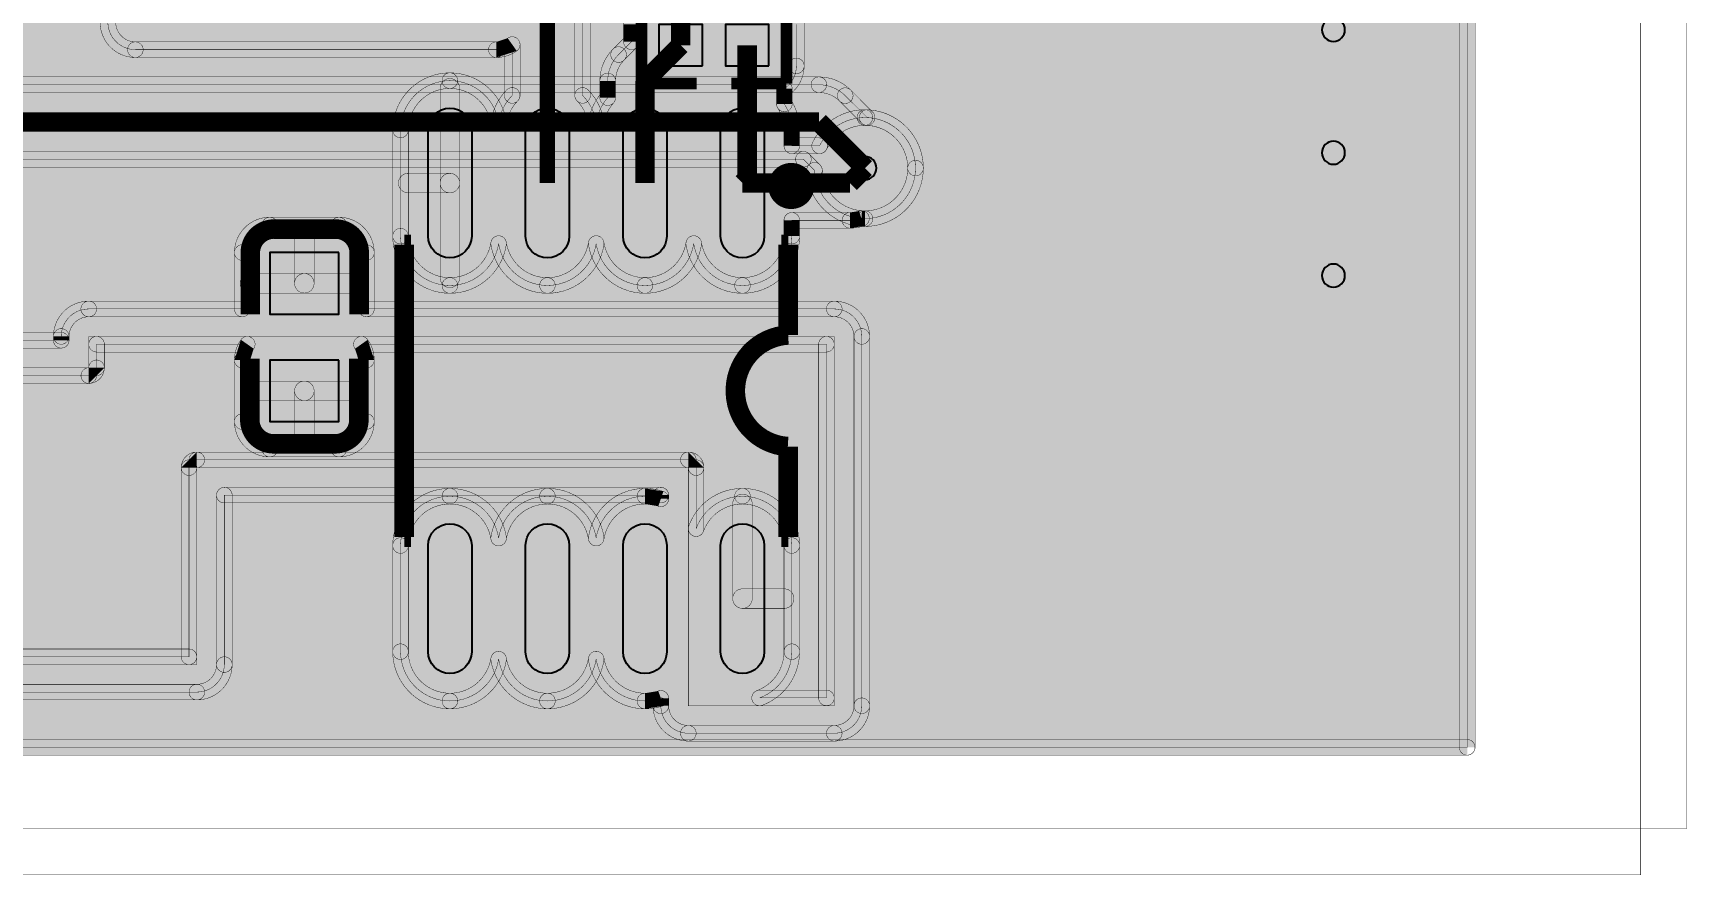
# Model space of a CAD drawing. Header units: millimetres. Extents: x -1.3 to 38.5, y -5.8 to 28.1.
# Drawn here: x 16.97 to 38.5, y -1.3 to 9.66 of the extents above; entities that cross this region are included whole.
import ezdxf

# ---------------------------------------------------------------- set-up
doc = ezdxf.new("R2010")
doc.units = ezdxf.units.MM
for name, color, linetype, true_color in [('Bottom Layer', 7, 'Continuous', 0x008400), ('Hole Layer', 7, 'Continuous', 0xc2c2c2), ('Top Layer', 7, 'Continuous', 0xff0000), ('Top Silkscreen Layer', 7, 'Continuous', 0x008484)]:
    doc.layers.add(name, color=color, linetype=linetype, true_color=true_color)

msp = doc.modelspace()

# ---------------------------------------------------------------- hatches: boundary and pattern name
at = {"layer": 'Bottom Layer'}
for points in [[(35.642, 25.642), (35.642, 0.358), (0.358, 0.358), (0.358, 25.642)], [(35.744, 0.358), (35.54, 0.358), (35.54, 25.642), (35.744, 25.642)], [(14.73, 8.884), (14.73, 9.087), (27.2, 9.087), (27.2, 8.884)], [(27.2, 9.087), (27.615, 8.915), (27.471, 8.771), (27.2, 8.884)], [(27.2, 8.884), (27.2, 9.087), (27.2, 9.087), (27.2, 8.884)], [(15.54, 5.523), (16.787, 6.77), (15.615, 8.015), (26.999, 8.015), (27.143, 7.871), (27.8, 7.242), (28.458, 7.9), (27.829, 8.558), (27.543, 8.843), (27.543, 8.843), (27.2, 8.985), (27.2, 8.985), (14.73, 8.985), (14.73, 8.985), (14.387, 8.843), (14.387, 8.843), (13.469, 7.925), (13, 8.017), (11.753, 6.77), (13, 5.523), (14.247, 6.77), (14.155, 7.239), (14.931, 8.015), (15.465, 8.015), (14.293, 6.77)], [(27.471, 8.771), (27.615, 8.915), (27.9, 8.629), (27.757, 8.486)], [(27.471, 8.771), (27.615, 8.915), (27.615, 8.915), (27.471, 8.771)], [(27.833, 8.659), (28.56, 7.9), (28.357, 7.9), (27.824, 8.456)], [(15.615, 7.913), (15.615, 8.116), (26.999, 8.116), (26.999, 7.913)], [(26.927, 7.943), (27.071, 8.087), (27.214, 7.943), (27.071, 7.8)], [(27.8, 7.14), (27.041, 7.867), (27.244, 7.876), (27.8, 7.343)], [(28.56, 7.9), (27.8, 7.14), (27.8, 7.343), (28.357, 7.9)], [(0.358, 0.257), (0.358, 0.46), (35.642, 0.46), (35.642, 0.257)]]:
    msp.add_hatch(color=256, dxfattribs=at).paths.add_polyline_path(points)
at = {"layer": 'Top Layer'}
for points in [[(35.642, 25.642), (35.642, 0.358), (0.358, 0.358), (0.358, 25.642), (24.873, 25.642), (24.847, 25.608), (23.17, 25.608), (22.812, 25.25), (22.812, 23.55), (23.17, 23.192), (24.282, 23.192), (24.282, 22.766), (24.198, 22.685), (23.372, 22.685), (23.085, 22.828), (22.295, 22.828), (22.145, 22.795), (21.995, 22.828), (21.205, 22.828), (20.847, 22.47), (20.847, 21.93), (21.205, 21.572), (21.995, 21.572), (22.145, 21.605), (22.295, 21.572), (23.085, 21.572), (23.372, 21.715), (24.198, 21.715), (24.292, 21.628), (24.205, 21.628), (23.847, 21.27), (23.847, 20.805), (19.843, 20.805), (19.5, 21.058), (19.5, 21.058), (19.028, 21.058), (19.028, 21.64), (18.67, 21.998), (18.13, 21.998), (17.772, 21.64), (17.772, 21.058), (17.103, 21.058), (17.103, 21.058), (16.745, 20.7), (16.745, 20.7), (16.745, 19.755), (16.033, 19.755), (16.041, 19.83), (16.041, 20.37), (15.683, 20.728), (15.117, 20.728), (14.967, 20.695), (14.817, 20.728), (14.252, 20.728), (13.893, 20.37), (13.893, 19.83), (14.049, 19.535), (14.049, 19.528), (14.015, 19.528), (13.729, 19.385), (8.618, 19.385), (8.618, 19.385), (8.275, 19.243), (8.275, 19.243), (8.007, 18.975), (8.007, 18.975), (7.865, 18.632), (7.865, 18.632), (7.865, 18.49), (7.717, 18.2), (7.717, 17.2), (8.075, 16.842), (8.625, 16.842), (8.825, 16.903), (9.025, 16.842), (9.575, 16.842), (9.642, 16.848), (9.542, 16.6), (9.542, 16.6), (9.542, 16.258), (8.8, 16.258), (8.8, 16.258), (8.442, 15.9), (8.442, 15.9), (8.442, 15.758), (8.075, 15.758), (8.075, 15.758), (7.717, 15.4), (7.717, 14.4), (7.865, 14.11), (7.865, 14.032), (7.826, 13.87), (7.826, 13.33), (8.184, 12.972), (8.442, 12.972), (8.442, 12.927), (8.375, 12.933), (6.965, 12.933), (6.965, 12.933), (6.607, 12.575), (6.607, 12.575), (6.607, 11.225), (6.607, 11.225), (6.965, 10.867), (8.375, 10.867), (8.375, 10.867), (8.442, 10.873), (8.442, 9.758), (7.5, 9.758), (7.5, 9.758), (7.142, 9.4), (7.142, 9.4), (7.142, 1.436), (7.142, 1.436), (7.5, 1.078), (7.5, 1.078), (19.1, 1.078), (19.1, 1.078), (19.458, 1.436), (19.458, 1.436), (19.458, 3.642), (25.142, 3.642), (25.142, 3.594), (24.935, 3.628), (24.3, 3.083), (23.665, 3.628), (23.03, 3.083), (22.395, 3.628), (21.753, 2.986), (21.753, 1.604), (22.395, 0.962), (23.03, 1.507), (23.665, 0.962), (24.3, 1.507), (24.935, 0.962), (25.142, 0.996), (25.142, 0.9), (25.142, 0.9), (25.5, 0.542), (25.5, 0.542), (27.4, 0.542), (27.4, 0.542), (27.758, 0.9), (27.758, 0.9), (27.758, 5.708), (27.758, 5.708), (27.4, 6.066), (27.4, 6.066), (21.308, 6.066), (21.308, 6.8), (20.95, 7.158), (20.05, 7.158), (19.692, 6.8), (19.692, 6.066), (17.693, 6.066), (17.693, 6.066), (17.335, 5.708), (17.335, 5.708), (17.335, 5.658), (16.105, 5.658), (16.787, 6.77), (15.54, 8.017), (14.293, 6.77), (14.975, 5.658), (14.2, 5.658), (14.2, 5.658), (13.842, 5.3), (13.842, 5.3), (13.842, 5.15), (13, 5.477), (11.753, 4.23), (12.557, 3.064), (10.903, 3.064), (11.707, 4.23), (11.025, 5.342), (11.8, 5.342), (11.8, 5.342), (12.158, 5.7), (12.158, 5.7), (12.158, 5.85), (13, 5.523), (14.247, 6.77), (13, 8.017), (12.158, 7.69), (12.158, 9.4), (12.158, 9.4), (11.8, 9.758), (11.258, 9.758), (11.258, 12.206), (11.6, 11.954), (11.6, 11.954), (13.187, 11.954), (13.142, 11.78), (13.142, 11.42), (13.5, 11.062), (14.144, 11.062), (14.5, 10.742), (14.5, 10.742), (16.8, 10.742), (16.8, 10.742), (17.158, 11.1), (17.158, 11.1), (17.158, 15.042), (19.442, 15.042), (19.442, 13.658), (18.3, 13.658), (18.3, 13.658), (17.942, 13.3), (17.942, 13.3), (17.942, 9.8), (17.942, 9.8), (18.3, 9.442), (23, 9.442), (23, 9.442), (23.207, 9.508), (23.207, 8.846), (23.03, 8.493), (22.395, 9.038), (21.753, 8.396), (21.753, 7.014), (22.395, 6.372), (23.03, 6.917), (23.665, 6.372), (24.3, 6.917), (24.935, 6.372), (25.57, 6.917), (26.205, 6.372), (26.847, 7.014), (26.847, 7.22), (27.605, 7.22), (27.605, 7.22), (27.754, 7.243), (27.8, 7.242), (28.458, 7.9), (27.8, 8.558), (27.209, 8.19), (26.847, 8.19), (26.847, 8.396), (26.751, 8.735), (26.751, 8.934), (26.907, 9.23), (26.907, 9.77), (26.688, 10.1), (26.907, 10.43), (26.907, 10.97), (26.549, 11.328), (25.983, 11.328), (25.833, 11.295), (25.683, 11.328), (25.117, 11.328), (24.759, 10.97), (24.759, 10.43), (24.915, 10.134), (24.915, 10.066), (24.759, 9.77), (24.759, 9.545), (24.592, 9.378), (24.592, 9.378), (24.45, 9.035), (24.45, 9.035), (24.45, 8.817), (24.3, 8.493), (24.123, 8.846), (24.123, 11.175), (24.29, 11.342), (28.4, 11.342), (28.4, 11.342), (28.724, 11.476), (28.724, 11.476), (29.024, 11.776), (29.024, 11.776), (29.074, 11.836), (29.1, 11.835), (29.3, 11.881), (29.5, 11.835), (29.7, 11.881), (29.9, 11.835), (30.1, 11.881), (30.3, 11.835), (30.5, 11.881), (30.7, 11.835), (30.9, 11.881), (31.1, 11.835), (31.3, 11.881), (31.5, 11.835), (31.958, 12.293), (31.958, 12.742), (32.407, 12.742), (32.865, 13.2), (32.819, 13.401), (32.865, 13.601), (32.819, 13.8), (32.865, 14), (32.819, 14.2), (32.865, 14.4), (32.865, 14.417), (33.4, 14.142), (34.058, 14.8), (33.4, 15.458), (33.39, 15.458), (33.324, 15.524), (33.324, 15.524), (33.291, 15.554), (33.291, 15.554), (33.558, 15.9), (33.558, 15.9), (33.558, 16.872), (34.24, 16.872), (34.598, 17.23), (34.598, 17.77), (34.598, 17.77), (34.24, 18.128), (33.558, 18.128), (33.558, 20.5), (33.558, 20.5), (33.2, 20.858), (33.2, 20.858), (27.956, 20.858), (27.956, 22.566), (28.6, 22.042), (29.073, 22.242), (29.94, 22.242), (29.94, 22.242), (30.264, 22.376), (30.264, 22.376), (31.174, 23.286), (31.64, 23.192), (32.848, 24.4), (31.64, 25.608), (30.432, 24.4), (30.526, 23.934), (29.75, 23.158), (29.073, 23.158), (29.035, 23.194), (29.1, 23.192), (30.308, 24.4), (29.1, 25.608), (27.956, 24.787), (27.956, 25.409), (27.956, 25.409), (27.87, 25.642)], [(35.744, 0.358), (35.54, 0.358), (35.54, 25.642), (35.744, 25.642)], [(24.225, 8.846), (24.022, 8.846), (24.022, 11.175), (24.225, 11.175)], [(18.3, 9.34), (17.84, 9.8), (18.044, 9.8), (18.3, 9.543)], [(24.657, 9.77), (24.861, 9.77), (24.861, 9.545), (24.657, 9.545)], [(27.008, 9.23), (26.805, 9.23), (26.805, 9.77), (27.008, 9.77)], [(18.3, 9.34), (18.3, 9.543), (23, 9.543), (23, 9.34)], [(23.266, 9.425), (23, 9.34), (23, 9.543), (23.148, 9.591)], [(23, 9.34), (23, 9.543), (23, 9.543), (23, 9.34)], [(23.105, 9.508), (23.309, 9.508), (23.309, 8.846), (23.105, 8.846)], [(24.664, 9.306), (24.52, 9.45), (24.687, 9.617), (24.831, 9.473)], [(26.428, 1.002), (26.847, 1.604), (26.847, 2.986), (26.205, 3.628), (25.602, 3.206), (25.602, 4), (25.5, 4.102), (25.5, 4.102), (19.1, 4.102), (19.1, 4.102), (18.998, 4), (18.998, 4), (18.998, 1.538), (7.602, 1.538), (7.602, 9.298), (9.575, 9.298), (9.572, 9.25), (9.572, 8.684), (9.93, 8.326), (10.47, 8.326), (10.828, 8.684), (10.828, 9.25), (10.825, 9.298), (11.698, 9.298), (11.698, 6.917), (10.46, 8.017), (9.213, 6.77), (9.674, 5.802), (9.006, 5.802), (9.006, 5.802), (8.904, 5.7), (8.904, 5.7), (8.904, 2.706), (8.904, 2.706), (9.006, 2.604), (9.006, 2.604), (14.2, 2.604), (14.302, 2.706), (14.302, 2.706), (14.302, 3.262), (14.651, 2.983), (14.651, 2.983), (16.429, 2.983), (16.429, 2.983), (16.787, 3.341), (16.787, 5.119), (16.778, 5.198), (17.693, 5.198), (17.693, 5.198), (17.794, 5.3), (17.794, 5.3), (17.794, 5.606), (19.757, 5.606), (19.692, 5.4), (19.692, 4.6), (20.05, 4.242), (20.95, 4.242), (21.308, 4.6), (21.308, 5.4), (21.243, 5.606), (27.298, 5.606), (27.298, 1.002)], [(24.348, 9.035), (24.52, 9.45), (24.664, 9.306), (24.552, 9.035)], [(24.664, 9.306), (24.52, 9.45), (24.52, 9.45), (24.664, 9.306)], [(21.651, 8.396), (22.395, 9.14), (22.395, 8.937), (21.854, 8.396)], [(22.395, 9.14), (23.13, 8.508), (22.93, 8.478), (22.395, 8.937)], [(27.008, 9.23), (26.808, 8.851), (26.693, 9.018), (26.805, 9.23)], [(22.522, 7.705), (22.268, 7.705), (22.268, 8.939), (22.522, 8.939)], [(22.93, 8.508), (23.134, 8.917), (23.279, 8.775), (23.13, 8.478)], [(24.196, 8.917), (24.401, 8.508), (24.2, 8.478), (24.051, 8.775)], [(24.2, 8.508), (24.373, 8.884), (24.527, 8.75), (24.401, 8.478)], [(24.348, 9.035), (24.552, 9.035), (24.552, 9.035), (24.348, 9.035)], [(24.348, 9.035), (24.552, 9.035), (24.552, 8.817), (24.348, 8.817)], [(26.852, 8.735), (26.649, 8.735), (26.649, 8.934), (26.852, 8.934)], [(26.837, 8.788), (26.949, 8.396), (26.746, 8.396), (26.665, 8.681)], [(27.118, 8.235), (27.8, 8.66), (27.8, 8.457), (27.301, 8.145)], [(27.8, 8.66), (28.56, 7.9), (28.357, 7.9), (27.8, 8.457)], [(21.651, 8.396), (21.854, 8.396), (21.854, 7.014), (21.651, 7.014)], [(26.949, 8.19), (26.746, 8.19), (26.746, 8.396), (26.949, 8.396)], [(26.847, 8.089), (26.847, 8.292), (27.209, 8.292), (27.209, 8.089)], [(21.852, 7.578), (21.852, 7.832), (22.395, 7.832), (22.395, 7.578)], [(28.56, 7.9), (27.8, 7.14), (27.8, 7.343), (28.357, 7.9)], [(22.268, 7.705), (22.522, 7.705), (22.522, 6.471), (22.268, 6.471)], [(27.786, 7.147), (27.605, 7.118), (27.605, 7.322), (27.723, 7.34)], [(27.8, 7.14), (27.747, 7.142), (27.761, 7.345), (27.8, 7.343)], [(19.59, 6.8), (20.05, 7.26), (20.05, 7.057), (19.794, 6.8)], [(20.05, 7.057), (20.05, 7.26), (20.95, 7.26), (20.95, 7.057)], [(20.95, 7.26), (21.41, 6.8), (21.207, 6.8), (20.95, 7.057)], [(26.949, 7.014), (26.746, 7.014), (26.746, 7.22), (26.949, 7.22)], [(26.847, 7.118), (26.847, 7.322), (27.605, 7.322), (27.605, 7.118)], [(27.605, 7.118), (27.605, 7.322), (27.605, 7.322), (27.605, 7.118)], [(20.627, 6.4), (20.373, 6.4), (20.373, 7.059), (20.627, 7.059)], [(22.395, 6.27), (21.651, 7.014), (21.854, 7.014), (22.395, 6.473)], [(23.13, 6.902), (22.395, 6.27), (22.395, 6.473), (22.93, 6.933)], [(23.665, 6.27), (22.93, 6.902), (23.13, 6.933), (23.665, 6.473)], [(24.401, 6.902), (23.665, 6.27), (23.665, 6.473), (24.2, 6.933)], [(24.935, 6.27), (24.2, 6.902), (24.401, 6.933), (24.935, 6.473)], [(25.671, 6.902), (24.935, 6.27), (24.935, 6.473), (25.47, 6.933)], [(26.205, 6.27), (25.47, 6.902), (25.671, 6.933), (26.205, 6.473)], [(26.949, 7.014), (26.205, 6.27), (26.205, 6.473), (26.746, 7.014)], [(19.59, 6.8), (19.794, 6.8), (19.794, 6.066), (19.59, 6.066)], [(21.41, 6.066), (21.207, 6.066), (21.207, 6.8), (21.41, 6.8)], [(19.791, 6.273), (19.791, 6.527), (20.5, 6.527), (20.5, 6.273)], [(20.5, 6.273), (20.5, 6.527), (21.209, 6.527), (21.209, 6.273)], [(17.233, 5.708), (17.693, 6.168), (17.693, 5.964), (17.436, 5.708)], [(17.693, 5.964), (17.693, 6.168), (19.692, 6.168), (19.692, 5.964)], [(17.693, 5.964), (17.693, 6.168), (17.693, 6.168), (17.693, 5.964)], [(21.308, 5.964), (21.308, 6.168), (27.4, 6.168), (27.4, 5.964)], [(27.4, 6.168), (27.86, 5.708), (27.657, 5.708), (27.4, 5.964)], [(27.4, 5.964), (27.4, 6.168), (27.4, 6.168), (27.4, 5.964)], [(16.105, 5.557), (16.105, 5.76), (17.335, 5.76), (17.335, 5.557)], [(17.233, 5.708), (17.436, 5.708), (17.436, 5.708), (17.233, 5.708)], [(17.233, 5.708), (17.436, 5.708), (17.436, 5.658), (17.233, 5.658)], [(17.896, 5.3), (17.693, 5.3), (17.693, 5.606), (17.896, 5.606)], [(17.794, 5.505), (17.794, 5.708), (19.757, 5.708), (19.757, 5.505)], [(19.59, 5.4), (19.674, 5.665), (19.84, 5.548), (19.794, 5.4)], [(21.326, 5.665), (21.41, 5.4), (21.207, 5.4), (21.16, 5.548)], [(21.243, 5.505), (21.243, 5.708), (27.298, 5.708), (27.298, 5.505)], [(27.197, 5.606), (27.4, 5.606), (27.4, 1.002), (27.197, 1.002)], [(27.86, 0.9), (27.657, 0.9), (27.657, 5.708), (27.86, 5.708)], [(27.86, 5.708), (27.657, 5.708), (27.657, 5.708), (27.86, 5.708)], [(19.59, 5.4), (19.794, 5.4), (19.794, 4.6), (19.59, 4.6)], [(21.41, 4.6), (21.207, 4.6), (21.207, 5.4), (21.41, 5.4)], [(16.778, 5.097), (16.778, 5.3), (17.693, 5.3), (17.693, 5.097)], [(17.693, 5.097), (17.693, 5.3), (17.693, 5.3), (17.693, 5.097)], [(17.896, 5.3), (17.693, 5.097), (17.693, 5.3)], [(17.896, 5.3), (17.693, 5.3), (17.693, 5.3), (17.896, 5.3)], [(19.791, 4.873), (19.791, 5.127), (20.5, 5.127), (20.5, 4.873)], [(20.373, 5), (20.627, 5), (20.627, 4.341), (20.373, 4.341)], [(20.5, 4.873), (20.5, 5.127), (21.209, 5.127), (21.209, 4.873)], [(20.05, 4.14), (19.59, 4.6), (19.794, 4.6), (20.05, 4.343)], [(21.41, 4.6), (20.95, 4.14), (20.95, 4.343), (21.207, 4.6)], [(20.05, 4.14), (20.05, 4.343), (20.95, 4.343), (20.95, 4.14)], [(18.897, 4), (19.1, 4.203), (19.1, 4)], [(19.1, 4), (19.1, 4.203), (25.5, 4.203), (25.5, 4)], [(19.1, 4), (19.1, 4.203), (19.1, 4.203), (19.1, 4)], [(25.5, 4.203), (25.703, 4), (25.5, 4)], [(25.5, 4), (25.5, 4.203), (25.5, 4.203), (25.5, 4)], [(18.897, 4), (19.1, 4), (19.1, 4), (18.897, 4)], [(18.897, 4), (19.1, 4), (19.1, 1.538), (18.897, 1.538)], [(25.703, 3.206), (25.5, 3.206), (25.5, 4), (25.703, 4)], [(19.458, 3.54), (19.458, 3.743), (25.142, 3.743), (25.142, 3.54)], [(21.651, 2.986), (22.395, 3.73), (22.395, 3.527), (21.854, 2.986)], [(22.395, 3.73), (23.13, 3.098), (22.93, 3.067), (22.395, 3.527)], [(22.93, 3.098), (23.665, 3.73), (23.665, 3.527), (23.13, 3.067)], [(23.665, 3.73), (24.401, 3.098), (24.2, 3.067), (23.665, 3.527)], [(24.2, 3.098), (24.935, 3.73), (24.935, 3.527), (24.401, 3.067)], [(24.935, 3.73), (25.175, 3.69), (25.109, 3.498), (24.935, 3.527)], [(25.506, 3.241), (26.205, 3.73), (26.205, 3.527), (25.697, 3.171)], [(26.205, 3.73), (26.949, 2.986), (26.746, 2.986), (26.205, 3.527)], [(19.56, 1.436), (19.357, 1.436), (19.357, 3.642), (19.56, 3.642)], [(25.04, 3.642), (25.244, 3.642), (25.244, 3.594), (25.04, 3.594)], [(26.332, 2.295), (26.078, 2.295), (26.078, 3.529), (26.332, 3.529)], [(21.651, 2.986), (21.854, 2.986), (21.854, 1.604), (21.651, 1.604)], [(26.949, 1.604), (26.746, 1.604), (26.746, 2.986), (26.949, 2.986)], [(26.205, 2.168), (26.205, 2.422), (26.748, 2.422), (26.748, 2.168)], [(7.602, 1.436), (7.602, 1.639), (18.998, 1.639), (18.998, 1.436)], [(22.395, 0.86), (21.651, 1.604), (21.854, 1.604), (22.395, 1.063)], [(23.13, 1.492), (22.395, 0.86), (22.395, 1.063), (22.93, 1.522)], [(23.665, 0.86), (22.93, 1.492), (23.13, 1.522), (23.665, 1.063)], [(24.401, 1.492), (23.665, 0.86), (23.665, 1.063), (24.2, 1.522)], [(24.935, 0.86), (24.2, 1.492), (24.401, 1.522), (24.935, 1.063)], [(26.949, 1.604), (26.463, 0.906), (26.393, 1.097), (26.746, 1.604)], [(19.56, 1.436), (19.1, 0.976), (19.1, 1.179), (19.357, 1.436)], [(19.56, 1.436), (19.357, 1.436), (19.357, 1.436), (19.56, 1.436)], [(7.5, 0.976), (7.5, 1.179), (19.1, 1.179), (19.1, 0.976)], [(19.1, 0.976), (19.1, 1.179), (19.1, 1.179), (19.1, 0.976)], [(25.175, 0.9), (24.935, 0.86), (24.935, 1.063), (25.109, 1.092)], [(26.428, 0.9), (26.428, 1.103), (27.298, 1.103), (27.298, 0.9)], [(25.04, 0.996), (25.244, 0.996), (25.244, 0.9), (25.04, 0.9)], [(25.04, 0.9), (25.244, 0.9), (25.244, 0.9), (25.04, 0.9)], [(25.5, 0.44), (25.04, 0.9), (25.244, 0.9), (25.5, 0.643)], [(27.86, 0.9), (27.4, 0.44), (27.4, 0.643), (27.657, 0.9)], [(27.86, 0.9), (27.657, 0.9), (27.657, 0.9), (27.86, 0.9)], [(0.358, 0.257), (0.358, 0.46), (35.642, 0.46), (35.642, 0.257)], [(25.5, 0.44), (25.5, 0.643), (25.5, 0.643), (25.5, 0.44)], [(25.5, 0.44), (25.5, 0.643), (27.4, 0.643), (27.4, 0.44)], [(27.4, 0.44), (27.4, 0.643), (27.4, 0.643), (27.4, 0.44)]]:
    msp.add_hatch(color=256, dxfattribs=at).paths.add_polyline_path(points)

# ---------------------------------------------------------------- linework, layer by layer
at = {"layer": 'Bottom Layer', "const_width": 0.00508}
for points in [[(-0.7, 28.1), (-0.7, -0.7), (38.5, -0.7), (38.5, 28.1)], [(35.642, 25.642), (35.642, 0.358), (0.358, 0.358), (0.358, 25.642)]]:
    msp.add_lwpolyline(points, close=True, dxfattribs=at)
for points in [[(35.744, 0.358, -1), (35.54, 0.358), (35.54, 25.642, -1), (35.744, 25.642)], [(14.73, 8.884, -1), (14.73, 9.087), (27.2, 9.087, -1), (27.2, 8.884)], [(27.2, 9.087, -0.198912), (27.615, 8.915, -1), (27.471, 8.771, 0.198912), (27.2, 8.884, -1)], [(27.2, 8.884, -1), (27.2, 9.087), (27.2, 9.087, -1), (27.2, 8.884)], [(27.471, 8.771, -1), (27.615, 8.915), (27.9, 8.629, -1), (27.757, 8.486)], [(27.471, 8.771, -1), (27.615, 8.915), (27.615, 8.915, -1), (27.471, 8.771)], [(27.833, 8.659, -0.401551), (28.56, 7.9, -1), (28.357, 7.9, 0.401551), (27.824, 8.456, -1)], [(15.615, 7.913, -1), (15.615, 8.116), (26.999, 8.116, -1), (26.999, 7.913)], [(26.927, 7.943, -1), (27.071, 8.087), (27.214, 7.943, -1), (27.071, 7.8)], [(27.8, 7.14, -0.401551), (27.041, 7.867, -1), (27.244, 7.876, 0.401551), (27.8, 7.343, -1)], [(28.56, 7.9, -0.414214), (27.8, 7.14, -1), (27.8, 7.343, 0.414214), (28.357, 7.9, -1)], [(0.358, 0.257, -1), (0.358, 0.46), (35.642, 0.46, -1), (35.642, 0.257)]]:
    msp.add_lwpolyline(points, format="xyb", close=True, dxfattribs=at)
msp.add_lwpolyline([(15.615, 8.015), (26.999, 8.015), (27.143, 7.871, 0.401551), (27.8, 7.242, 0.414214), (28.458, 7.9, 0.401551), (27.829, 8.558), (27.543, 8.843), (27.543, 8.843, 0.198912), (27.2, 8.985), (27.2, 8.985), (14.73, 8.985)], format="xyb", dxfattribs=at)
at = {"layer": 'Bottom Layer', "const_width": 0.254}
for points in [[(14.73, 8.5), (27.2, 8.5)], [(27.2, 8.5), (27.8, 7.9)]]:
    msp.add_lwpolyline(points, dxfattribs=at)
at = {"layer": 'Hole Layer'}
for points in [[(33.75, 9.7, 1), (34.05, 9.7, 1)], [(33.75, 8.1, 1), (34.05, 8.1, 1)], [(33.75, 6.5, 1), (34.05, 6.5, 1)]]:
    msp.add_lwpolyline(points, format="xyb", close=True, dxfattribs=at)
msp.add_lwpolyline([(27.65, 7.9, 1), (27.95, 7.9), (27.95, 7.9, 1), (27.65, 7.9)], format="xyb", dxfattribs=at)
at = {"layer": 'Top Layer', "const_width": 0.00508}
for points in [[(-1.3, 27.5), (-1.3, -1.3), (37.9, -1.3), (37.9, 27.5)], [(11.8, 5.7), (11.8, 9.4), (7.5, 9.4), (7.5, 1.436), (19.1, 1.436), (19.1, 4), (25.5, 4), (25.5, 0.9), (27.4, 0.9), (27.4, 5.708), (17.693, 5.708), (17.693, 5.3), (14.2, 5.3), (14.2, 2.706), (9.006, 2.706), (9.006, 5.7)]]:
    msp.add_lwpolyline(points, close=True, dxfattribs=at)
at = {"layer": 'Top Layer'}
for points, const_width in [([(35.642, 25.642), (35.642, 0.358), (0.358, 0.358)], 0.00508), ([(23.665, 7.705), (23.665, 11.365)], 0.2), ([(25.4, 9.5), (25.4, 10.7)], 0.254), ([(24.935, 9.035), (25.4, 9.5)], 0.254), ([(26.266, 7.766), (26.266, 9.5)], 0.254), ([(24.935, 7.705), (24.935, 9.035)], 0.254), ([(27.8, 7.9), (27.605, 7.705)], 0.254), ([(26.205, 7.705), (26.266, 7.766)], 0.254), ([(27.605, 7.705), (26.205, 7.705)], 0.254)]:
    msp.add_lwpolyline(points, dxfattribs=dict(at, const_width=const_width))
at = {"layer": 'Top Layer', "const_width": 0.00508}
for points in [[(35.744, 0.358, -1), (35.54, 0.358), (35.54, 25.642, -1), (35.744, 25.642)], [(24.225, 8.846, -1), (24.022, 8.846), (24.022, 11.175, -1), (24.225, 11.175)], [(18.3, 9.34, -0.414214), (17.84, 9.8, -1), (18.044, 9.8, 0.414214), (18.3, 9.543, -1)], [(24.657, 9.77, -1), (24.861, 9.77), (24.861, 9.545, -1), (24.657, 9.545)], [(27.008, 9.23, -1), (26.805, 9.23), (26.805, 9.77, -1), (27.008, 9.77)], [(18.3, 9.34, -1), (18.3, 9.543), (23, 9.543, -1), (23, 9.34)], [(23.266, 9.425, -0.155175), (23, 9.34, -1), (23, 9.543, 0.155175), (23.148, 9.591, -1)], [(23, 9.34, -1), (23, 9.543), (23, 9.543, -1), (23, 9.34)], [(23.105, 9.508, -1), (23.309, 9.508), (23.309, 8.846, -1), (23.105, 8.846)], [(24.348, 9.035, -0.198912), (24.52, 9.45, -1), (24.664, 9.306, 0.198912), (24.552, 9.035, -1)], [(24.664, 9.306, -1), (24.52, 9.45), (24.687, 9.617, -1), (24.831, 9.473)], [(24.664, 9.306, -1), (24.52, 9.45), (24.52, 9.45, -1), (24.664, 9.306)], [(27.008, 9.23, -0.247498), (26.808, 8.851, -1), (26.693, 9.018, 0.247498), (26.805, 9.23, -1)], [(21.651, 8.396, -0.414214), (22.395, 9.14, -1), (22.395, 8.937, 0.414214), (21.854, 8.396, -1)], [(22.522, 7.705, -1), (22.268, 7.705), (22.268, 8.939, -1), (22.522, 8.939)], [(22.395, 9.14, -0.370556), (23.13, 8.508, -1), (22.93, 8.478, 0.370556), (22.395, 8.937, -1)], [(24.348, 9.035, -1), (24.552, 9.035), (24.552, 9.035, -1), (24.348, 9.035)], [(24.348, 9.035, -1), (24.552, 9.035), (24.552, 8.817, -1), (24.348, 8.817)], [(22.93, 8.508, -0.157629), (23.134, 8.917, -1), (23.279, 8.775, 0.157629), (23.13, 8.478, -1)], [(24.196, 8.917, -0.157629), (24.401, 8.508, -1), (24.2, 8.478, 0.157629), (24.051, 8.775, -1)], [(24.2, 8.508, -0.141791), (24.373, 8.884, -1), (24.527, 8.75, 0.141791), (24.401, 8.478, -1)], [(26.852, 8.735, -1), (26.649, 8.735), (26.649, 8.934, -1), (26.852, 8.934)], [(26.837, 8.788, -0.139762), (26.949, 8.396, -1), (26.746, 8.396, 0.139762), (26.665, 8.681, -1)], [(27.118, 8.235, -0.285952), (27.8, 8.66, -1), (27.8, 8.457, 0.285952), (27.301, 8.145, -1)], [(27.8, 8.66, -0.414214), (28.56, 7.9, -1), (28.357, 7.9, 0.414214), (27.8, 8.457, -1)], [(21.651, 8.396, -1), (21.854, 8.396), (21.854, 7.014, -1), (21.651, 7.014)], [(26.949, 8.19, -1), (26.746, 8.19), (26.746, 8.396, -1), (26.949, 8.396)], [(26.847, 8.089, -1), (26.847, 8.292), (27.209, 8.292, -1), (27.209, 8.089)], [(28.56, 7.9, -0.414214), (27.8, 7.14, -1), (27.8, 7.343, 0.414214), (28.357, 7.9, -1)], [(21.852, 7.578, -1), (21.852, 7.832), (22.395, 7.832, -1), (22.395, 7.578)], [(22.268, 7.705, -1), (22.522, 7.705), (22.522, 6.471, -1), (22.268, 6.471)], [(26.949, 7.014, -1), (26.746, 7.014), (26.746, 7.22, -1), (26.949, 7.22)], [(26.847, 7.118, -1), (26.847, 7.322), (27.605, 7.322, -1), (27.605, 7.118)], [(27.786, 7.147, -0.07828), (27.605, 7.118, -1), (27.605, 7.322, 0.07828), (27.723, 7.34, -1)], [(27.605, 7.118, -1), (27.605, 7.322), (27.605, 7.322, -1), (27.605, 7.118)], [(27.8, 7.14, -0.017398), (27.747, 7.142, -1), (27.761, 7.345, 0.017398), (27.8, 7.343, -1)], [(19.59, 6.8, -0.414214), (20.05, 7.26, -1), (20.05, 7.057, 0.414214), (19.794, 6.8, -1)], [(20.05, 7.057, -1), (20.05, 7.26), (20.95, 7.26, -1), (20.95, 7.057)], [(20.627, 6.4, -1), (20.373, 6.4), (20.373, 7.059, -1), (20.627, 7.059)], [(20.95, 7.26, -0.414214), (21.41, 6.8, -1), (21.207, 6.8, 0.414214), (20.95, 7.057, -1)], [(22.395, 6.27, -0.414214), (21.651, 7.014, -1), (21.854, 7.014, 0.414214), (22.395, 6.473, -1)], [(26.949, 7.014, -0.414214), (26.205, 6.27, -1), (26.205, 6.473, 0.414214), (26.746, 7.014, -1)], [(19.59, 6.8, -1), (19.794, 6.8), (19.794, 6.066, -1), (19.59, 6.066)], [(21.41, 6.066, -1), (21.207, 6.066), (21.207, 6.8, -1), (21.41, 6.8)], [(23.13, 6.902, -0.370556), (22.395, 6.27, -1), (22.395, 6.473, 0.370556), (22.93, 6.933, -1)], [(23.665, 6.27, -0.370556), (22.93, 6.902, -1), (23.13, 6.933, 0.370556), (23.665, 6.473, -1)], [(24.401, 6.902, -0.370556), (23.665, 6.27, -1), (23.665, 6.473, 0.370556), (24.2, 6.933, -1)], [(24.935, 6.27, -0.370556), (24.2, 6.902, -1), (24.401, 6.933, 0.370556), (24.935, 6.473, -1)], [(25.671, 6.902, -0.370556), (24.935, 6.27, -1), (24.935, 6.473, 0.370556), (25.47, 6.933, -1)], [(26.205, 6.27, -0.370556), (25.47, 6.902, -1), (25.671, 6.933, 0.370556), (26.205, 6.473, -1)], [(19.791, 6.273, -1), (19.791, 6.527), (20.5, 6.527, -1), (20.5, 6.273)], [(20.5, 6.273, -1), (20.5, 6.527), (21.209, 6.527, -1), (21.209, 6.273)], [(17.233, 5.708, -0.414214), (17.693, 6.168, -1), (17.693, 5.964, 0.414214), (17.436, 5.708, -1)], [(17.693, 5.964, -1), (17.693, 6.168), (19.692, 6.168, -1), (19.692, 5.964)], [(17.693, 5.964, -1), (17.693, 6.168), (17.693, 6.168, -1), (17.693, 5.964)], [(21.308, 5.964, -1), (21.308, 6.168), (27.4, 6.168, -1), (27.4, 5.964)], [(27.4, 6.168, -0.414214), (27.86, 5.708, -1), (27.657, 5.708, 0.414214), (27.4, 5.964, -1)], [(27.4, 5.964, -1), (27.4, 6.168), (27.4, 6.168, -1), (27.4, 5.964)], [(16.105, 5.557, -1), (16.105, 5.76), (17.335, 5.76, -1), (17.335, 5.557)], [(17.233, 5.708, -1), (17.436, 5.708), (17.436, 5.708, -1), (17.233, 5.708)], [(17.233, 5.708, -1), (17.436, 5.708), (17.436, 5.658, -1), (17.233, 5.658)], [(17.896, 5.3, -1), (17.693, 5.3), (17.693, 5.606, -1), (17.896, 5.606)], [(17.794, 5.505, -1), (17.794, 5.708), (19.757, 5.708, -1), (19.757, 5.505)], [(19.59, 5.4, -0.154571), (19.674, 5.665, -1), (19.84, 5.548, 0.154571), (19.794, 5.4, -1)], [(21.326, 5.665, -0.154571), (21.41, 5.4, -1), (21.207, 5.4, 0.154571), (21.16, 5.548, -1)], [(21.243, 5.505, -1), (21.243, 5.708), (27.298, 5.708, -1), (27.298, 5.505)], [(27.197, 5.606, -1), (27.4, 5.606), (27.4, 1.002, -1), (27.197, 1.002)], [(27.86, 0.9, -1), (27.657, 0.9), (27.657, 5.708, -1), (27.86, 5.708)], [(27.86, 5.708, -1), (27.657, 5.708), (27.657, 5.708, -1), (27.86, 5.708)], [(17.896, 5.3, -0.414214), (17.693, 5.097, -1), (17.693, 5.3, -1)], [(17.896, 5.3, -1), (17.693, 5.3), (17.693, 5.3, -1), (17.896, 5.3)], [(19.59, 5.4, -1), (19.794, 5.4), (19.794, 4.6, -1), (19.59, 4.6)], [(21.41, 4.6, -1), (21.207, 4.6), (21.207, 5.4, -1), (21.41, 5.4)], [(16.778, 5.097, -1), (16.778, 5.3), (17.693, 5.3, -1), (17.693, 5.097)], [(17.693, 5.097, -1), (17.693, 5.3), (17.693, 5.3, -1), (17.693, 5.097)], [(19.791, 4.873, -1), (19.791, 5.127), (20.5, 5.127, -1), (20.5, 4.873)], [(20.373, 5, -1), (20.627, 5), (20.627, 4.341, -1), (20.373, 4.341)], [(20.5, 4.873, -1), (20.5, 5.127), (21.209, 5.127, -1), (21.209, 4.873)], [(20.05, 4.14, -0.414214), (19.59, 4.6, -1), (19.794, 4.6, 0.414214), (20.05, 4.343, -1)], [(21.41, 4.6, -0.414214), (20.95, 4.14, -1), (20.95, 4.343, 0.414214), (21.207, 4.6, -1)], [(20.05, 4.14, -1), (20.05, 4.343), (20.95, 4.343, -1), (20.95, 4.14)], [(18.897, 4, -0.414214), (19.1, 4.203, -1), (19.1, 4, -1)], [(18.897, 4, -1), (19.1, 4), (19.1, 4, -1), (18.897, 4)], [(18.897, 4, -1), (19.1, 4), (19.1, 1.538, -1), (18.897, 1.538)], [(19.1, 4, -1), (19.1, 4.203), (25.5, 4.203, -1), (25.5, 4)], [(19.1, 4, -1), (19.1, 4.203), (19.1, 4.203, -1), (19.1, 4)], [(25.5, 4.203, -0.414214), (25.703, 4, -1), (25.5, 4, -1)], [(25.5, 4, -1), (25.5, 4.203), (25.5, 4.203, -1), (25.5, 4)], [(25.703, 3.206, -1), (25.5, 3.206), (25.5, 4, -1), (25.703, 4)], [(19.56, 1.436, -1), (19.357, 1.436), (19.357, 3.642, -1), (19.56, 3.642)], [(19.458, 3.54, -1), (19.458, 3.743), (25.142, 3.743, -1), (25.142, 3.54)], [(21.651, 2.986, -0.414214), (22.395, 3.73, -1), (22.395, 3.527, 0.414214), (21.854, 2.986, -1)], [(22.395, 3.73, -0.370556), (23.13, 3.098, -1), (22.93, 3.067, 0.370556), (22.395, 3.527, -1)], [(22.93, 3.098, -0.370556), (23.665, 3.73, -1), (23.665, 3.527, 0.370556), (23.13, 3.067, -1)], [(23.665, 3.73, -0.370556), (24.401, 3.098, -1), (24.2, 3.067, 0.370556), (23.665, 3.527, -1)], [(24.2, 3.098, -0.370556), (24.935, 3.73, -1), (24.935, 3.527, 0.370556), (24.401, 3.067, -1)], [(24.935, 3.73, -0.082153), (25.175, 3.69, -1), (25.109, 3.498, 0.082153), (24.935, 3.527, -1)], [(25.04, 3.642, -1), (25.244, 3.642), (25.244, 3.594, -1), (25.04, 3.594)], [(25.506, 3.241, -0.315045), (26.205, 3.73, -1), (26.205, 3.527, 0.315045), (25.697, 3.171, -1)], [(26.205, 3.73, -0.414214), (26.949, 2.986, -1), (26.746, 2.986, 0.414214), (26.205, 3.527, -1)], [(26.332, 2.295, -1), (26.078, 2.295), (26.078, 3.529, -1), (26.332, 3.529)], [(21.651, 2.986, -1), (21.854, 2.986), (21.854, 1.604, -1), (21.651, 1.604)], [(26.949, 1.604, -1), (26.746, 1.604), (26.746, 2.986, -1), (26.949, 2.986)], [(26.205, 2.168, -1), (26.205, 2.422), (26.748, 2.422, -1), (26.748, 2.168)], [(7.602, 1.436, -1), (7.602, 1.639), (18.998, 1.639, -1), (18.998, 1.436)], [(19.56, 1.436, -0.414214), (19.1, 0.976, -1), (19.1, 1.179, 0.414214), (19.357, 1.436, -1)], [(19.56, 1.436, -1), (19.357, 1.436), (19.357, 1.436, -1), (19.56, 1.436)], [(22.395, 0.86, -0.414214), (21.651, 1.604, -1), (21.854, 1.604, 0.414214), (22.395, 1.063, -1)], [(23.13, 1.492, -0.370556), (22.395, 0.86, -1), (22.395, 1.063, 0.370556), (22.93, 1.522, -1)], [(23.665, 0.86, -0.370556), (22.93, 1.492, -1), (23.13, 1.522, 0.370556), (23.665, 1.063, -1)], [(24.401, 1.492, -0.370556), (23.665, 0.86, -1), (23.665, 1.063, 0.370556), (24.2, 1.522, -1)], [(24.935, 0.86, -0.370556), (24.2, 1.492, -1), (24.401, 1.522, 0.370556), (24.935, 1.063, -1)], [(26.949, 1.604, -0.313803), (26.463, 0.906, -1), (26.393, 1.097, 0.313803), (26.746, 1.604, -1)], [(7.5, 0.976, -1), (7.5, 1.179), (19.1, 1.179, -1), (19.1, 0.976)], [(19.1, 0.976, -1), (19.1, 1.179), (19.1, 1.179, -1), (19.1, 0.976)], [(25.175, 0.9, -0.082153), (24.935, 0.86, -1), (24.935, 1.063, 0.082153), (25.109, 1.092, -1)], [(25.04, 0.996, -1), (25.244, 0.996), (25.244, 0.9, -1), (25.04, 0.9)], [(26.428, 0.9, -1), (26.428, 1.103), (27.298, 1.103, -1), (27.298, 0.9)], [(25.04, 0.9, -1), (25.244, 0.9), (25.244, 0.9, -1), (25.04, 0.9)], [(25.5, 0.44, -0.414214), (25.04, 0.9, -1), (25.244, 0.9, 0.414214), (25.5, 0.643, -1)], [(27.86, 0.9, -0.414214), (27.4, 0.44, -1), (27.4, 0.643, 0.414214), (27.657, 0.9, -1)], [(27.86, 0.9, -1), (27.657, 0.9), (27.657, 0.9, -1), (27.86, 0.9)], [(0.358, 0.257, -1), (0.358, 0.46), (35.642, 0.46, -1), (35.642, 0.257)], [(25.5, 0.44, -1), (25.5, 0.643), (25.5, 0.643, -1), (25.5, 0.44)], [(25.5, 0.44, -1), (25.5, 0.643), (27.4, 0.643, -1), (27.4, 0.44)], [(27.4, 0.44, -1), (27.4, 0.643), (27.4, 0.643, -1), (27.4, 0.44)]]:
    msp.add_lwpolyline(points, format="xyb", close=True, dxfattribs=at)
for points in [[(24.759, 9.77), (24.759, 9.545), (24.592, 9.378), (24.592, 9.378, 0.198912), (24.45, 9.035), (24.45, 9.035), (24.45, 8.817, 0.141791), (24.3, 8.493, 0.157629), (24.123, 8.846), (24.123, 11.175)], [(17.942, 9.8, 0.414214), (18.3, 9.442), (23, 9.442), (23, 9.442, 0.155175), (23.207, 9.508), (23.207, 8.846, 0.157629), (23.03, 8.493, 0.370556), (22.395, 9.038, 0.414214), (21.753, 8.396), (21.753, 7.014, 0.414214), (22.395, 6.372, 0.370556), (23.03, 6.917, 0.370556), (23.665, 6.372, 0.370556), (24.3, 6.917, 0.370556), (24.935, 6.372, 0.370556), (25.57, 6.917, 0.370556), (26.205, 6.372, 0.414214), (26.847, 7.014), (26.847, 7.22), (27.605, 7.22), (27.605, 7.22, 0.07828), (27.754, 7.243, 0.017398), (27.8, 7.242, 0.414214), (28.458, 7.9, 0.414214), (27.8, 8.558, 0.285952), (27.209, 8.19), (26.847, 8.19), (26.847, 8.396, 0.139762), (26.751, 8.735), (26.751, 8.934, 0.247498), (26.907, 9.23), (26.907, 9.77, 0.301608)], [(7.5, 1.078), (19.1, 1.078), (19.1, 1.078, 0.414214), (19.458, 1.436), (19.458, 1.436), (19.458, 3.642), (25.142, 3.642), (25.142, 3.594, 0.082153), (24.935, 3.628, 0.370556), (24.3, 3.083, 0.370556), (23.665, 3.628, 0.370556), (23.03, 3.083, 0.370556), (22.395, 3.628, 0.414214), (21.753, 2.986), (21.753, 1.604, 0.414214), (22.395, 0.962, 0.370556), (23.03, 1.507, 0.370556), (23.665, 0.962, 0.370556), (24.3, 1.507, 0.370556), (24.935, 0.962, 0.082153), (25.142, 0.996), (25.142, 0.9), (25.142, 0.9, 0.414214), (25.5, 0.542), (25.5, 0.542), (27.4, 0.542), (27.4, 0.542, 0.414214), (27.758, 0.9), (27.758, 0.9), (27.758, 5.708), (27.758, 5.708, 0.414214), (27.4, 6.066), (27.4, 6.066), (21.308, 6.066), (21.308, 6.8, 0.414214), (20.95, 7.158), (20.05, 7.158, 0.414214), (19.692, 6.8), (19.692, 6.066), (17.693, 6.066), (17.693, 6.066, 0.414214), (17.335, 5.708), (17.335, 5.708), (17.335, 5.658), (16.105, 5.658, 0.282335)], [(16.778, 5.198), (17.693, 5.198), (17.693, 5.198, 0.414214), (17.794, 5.3), (17.794, 5.3), (17.794, 5.606), (19.757, 5.606, 0.154571), (19.692, 5.4), (19.692, 4.6, 0.414214), (20.05, 4.242), (20.95, 4.242, 0.414214), (21.308, 4.6), (21.308, 5.4, 0.154571), (21.243, 5.606), (27.298, 5.606), (27.298, 1.002), (26.428, 1.002, 0.313803), (26.847, 1.604), (26.847, 2.986, 0.414214), (26.205, 3.628, 0.315045), (25.602, 3.206), (25.602, 4, 0.414214), (25.5, 4.102), (25.5, 4.102), (19.1, 4.102), (19.1, 4.102, 0.414214), (18.998, 4), (18.998, 4), (18.998, 1.538), (7.602, 1.538)]]:
    msp.add_lwpolyline(points, format="xyb", dxfattribs=at)
at = {"layer": 'Top Layer'}
for points in [[(25.683, 9.23), (25.683, 9.77), (25.117, 9.77), (25.117, 9.23)], [(26.549, 9.23), (26.549, 9.77), (25.983, 9.77), (25.983, 9.23)], [(20.95, 6.8), (20.05, 6.8), (20.05, 6), (20.95, 6)], [(20.95, 5.4), (20.05, 5.4), (20.05, 4.6), (20.95, 4.6)]]:
    msp.add_lwpolyline(points, close=True, dxfattribs=at)
for points in [[(22.111, 8.396, -1), (22.679, 8.396), (22.679, 7.014, -1), (22.111, 7.014)], [(23.381, 8.396, -1), (23.949, 8.396), (23.949, 7.014, -1), (23.381, 7.014)], [(24.651, 8.396, -1), (25.219, 8.396), (25.219, 7.014, -1), (24.651, 7.014)], [(25.921, 8.396, -1), (26.489, 8.396), (26.489, 7.014, -1), (25.921, 7.014)], [(22.111, 2.986, -1), (22.679, 2.986), (22.679, 1.604, -1), (22.111, 1.604)], [(23.381, 2.986, -1), (23.949, 2.986), (23.949, 1.604, -1), (23.381, 1.604)], [(24.651, 2.986, -1), (25.219, 2.986), (25.219, 1.604, -1), (24.651, 1.604)], [(25.921, 2.986, -1), (26.489, 2.986), (26.489, 1.604, -1), (25.921, 1.604)]]:
    msp.add_lwpolyline(points, format="xyb", close=True, dxfattribs=at)
at = {"layer": 'Top Silkscreen Layer'}
for points, const_width in [([(24.889, 9.999), (24.889, 9.001)], 0.152), ([(24.889, 9.999), (24.889, 9.001)], 0.152), ([(26.777, 9.999), (26.777, 9.001)], 0.152), ([(26.777, 9.999), (26.777, 9.001)], 0.152), ([(24.889, 9.001), (25.607, 9.001)], 0.152), ([(24.889, 9.001), (25.607, 9.001)], 0.152), ([(26.777, 9.001), (26.059, 9.001)], 0.152), ([(26.777, 9.001), (26.059, 9.001)], 0.152), ([(20.906, 7.105), (20.106, 7.105)], 0.254), ([(20.906, 7.105), (20.106, 7.105)], 0.254), ([(19.796, 5.996), (19.796, 6.796)], 0.254), ([(19.796, 5.996), (19.796, 6.796)], 0.254), ([(21.215, 5.996), (21.215, 6.796)], 0.254), ([(21.215, 5.996), (21.215, 6.796)], 0.254), ([(21.8, 6.5), (21.8, 6.905)], 0.254), ([(21.8, 6.905), (21.891, 6.905)], 0.254), ([(21.8, 6.5), (21.8, 6.905)], 0.254), ([(21.8, 6.905), (21.891, 6.905)], 0.254), ([(26.8, 6.905), (26.709, 6.905)], 0.254), ([(26.8, 6.905), (26.709, 6.905)], 0.254), ([(26.8, 6.5), (26.8, 6.905)], 0.254), ([(26.8, 6.5), (26.8, 6.905)], 0.254), ([(21.8, 3.5), (21.8, 6.5)], 0.254), ([(21.8, 3.5), (21.8, 6.5)], 0.254), ([(26.8, 6.5), (26.8, 5.727)], 0.254), ([(26.8, 6.5), (26.8, 5.727)], 0.254), ([(19.79, 5.42), (19.79, 4.62)], 0.254), ([(19.79, 5.42), (19.79, 4.62)], 0.254), ([(21.21, 5.42), (21.21, 4.62)], 0.254), ([(21.21, 5.42), (21.21, 4.62)], 0.254), ([(20.9, 4.31), (20.1, 4.31)], 0.254), ([(20.9, 4.31), (20.1, 4.31)], 0.254), ([(26.8, 3.5), (26.8, 4.274)], 0.254), ([(26.8, 3.5), (26.8, 4.274)], 0.254), ([(21.8, 3.5), (21.8, 3.095)], 0.254), ([(21.8, 3.5), (21.8, 3.095)], 0.254), ([(26.8, 3.5), (26.8, 3.095)], 0.254), ([(26.8, 3.5), (26.8, 3.095)], 0.254), ([(21.8, 3.095), (21.891, 3.095)], 0.254), ([(21.8, 3.095), (21.891, 3.095)], 0.254), ([(26.8, 3.095), (26.709, 3.095)], 0.254), ([(26.8, 3.095), (26.709, 3.095)], 0.254)]:
    msp.add_lwpolyline(points, dxfattribs=dict(at, const_width=const_width))
for points, const_width in [([(26.69, 7.667, 1), (26.99, 7.667), (26.99, 7.667, 1), (26.69, 7.667)], 0.3), ([(26.69, 7.667, 1), (26.99, 7.667), (26.99, 7.667, 1), (26.69, 7.667)], 0.3), ([(19.796, 6.796, -0.414239), (20.106, 7.106)], 0.254), ([(19.796, 6.796, -0.414239), (20.106, 7.106)], 0.254), ([(20.906, 7.106, -0.414214), (21.215, 6.796)], 0.254), ([(20.906, 7.106, -0.414214), (21.215, 6.796)], 0.254), ([(26.8, 5.727, 0.943523), (26.795, 4.274)], 0.254), ([(26.8, 5.727, 0.943523), (26.795, 4.274)], 0.254), ([(20.1, 4.31, -0.414214), (19.79, 4.62)], 0.254), ([(20.1, 4.31, -0.414214), (19.79, 4.62)], 0.254), ([(21.21, 4.62, -0.414239), (20.9, 4.31)], 0.254), ([(21.21, 4.62, -0.414239), (20.9, 4.31)], 0.254)]:
    msp.add_lwpolyline(points, format="xyb", dxfattribs=dict(at, const_width=const_width))

doc.saveas('drawing.dxf')
